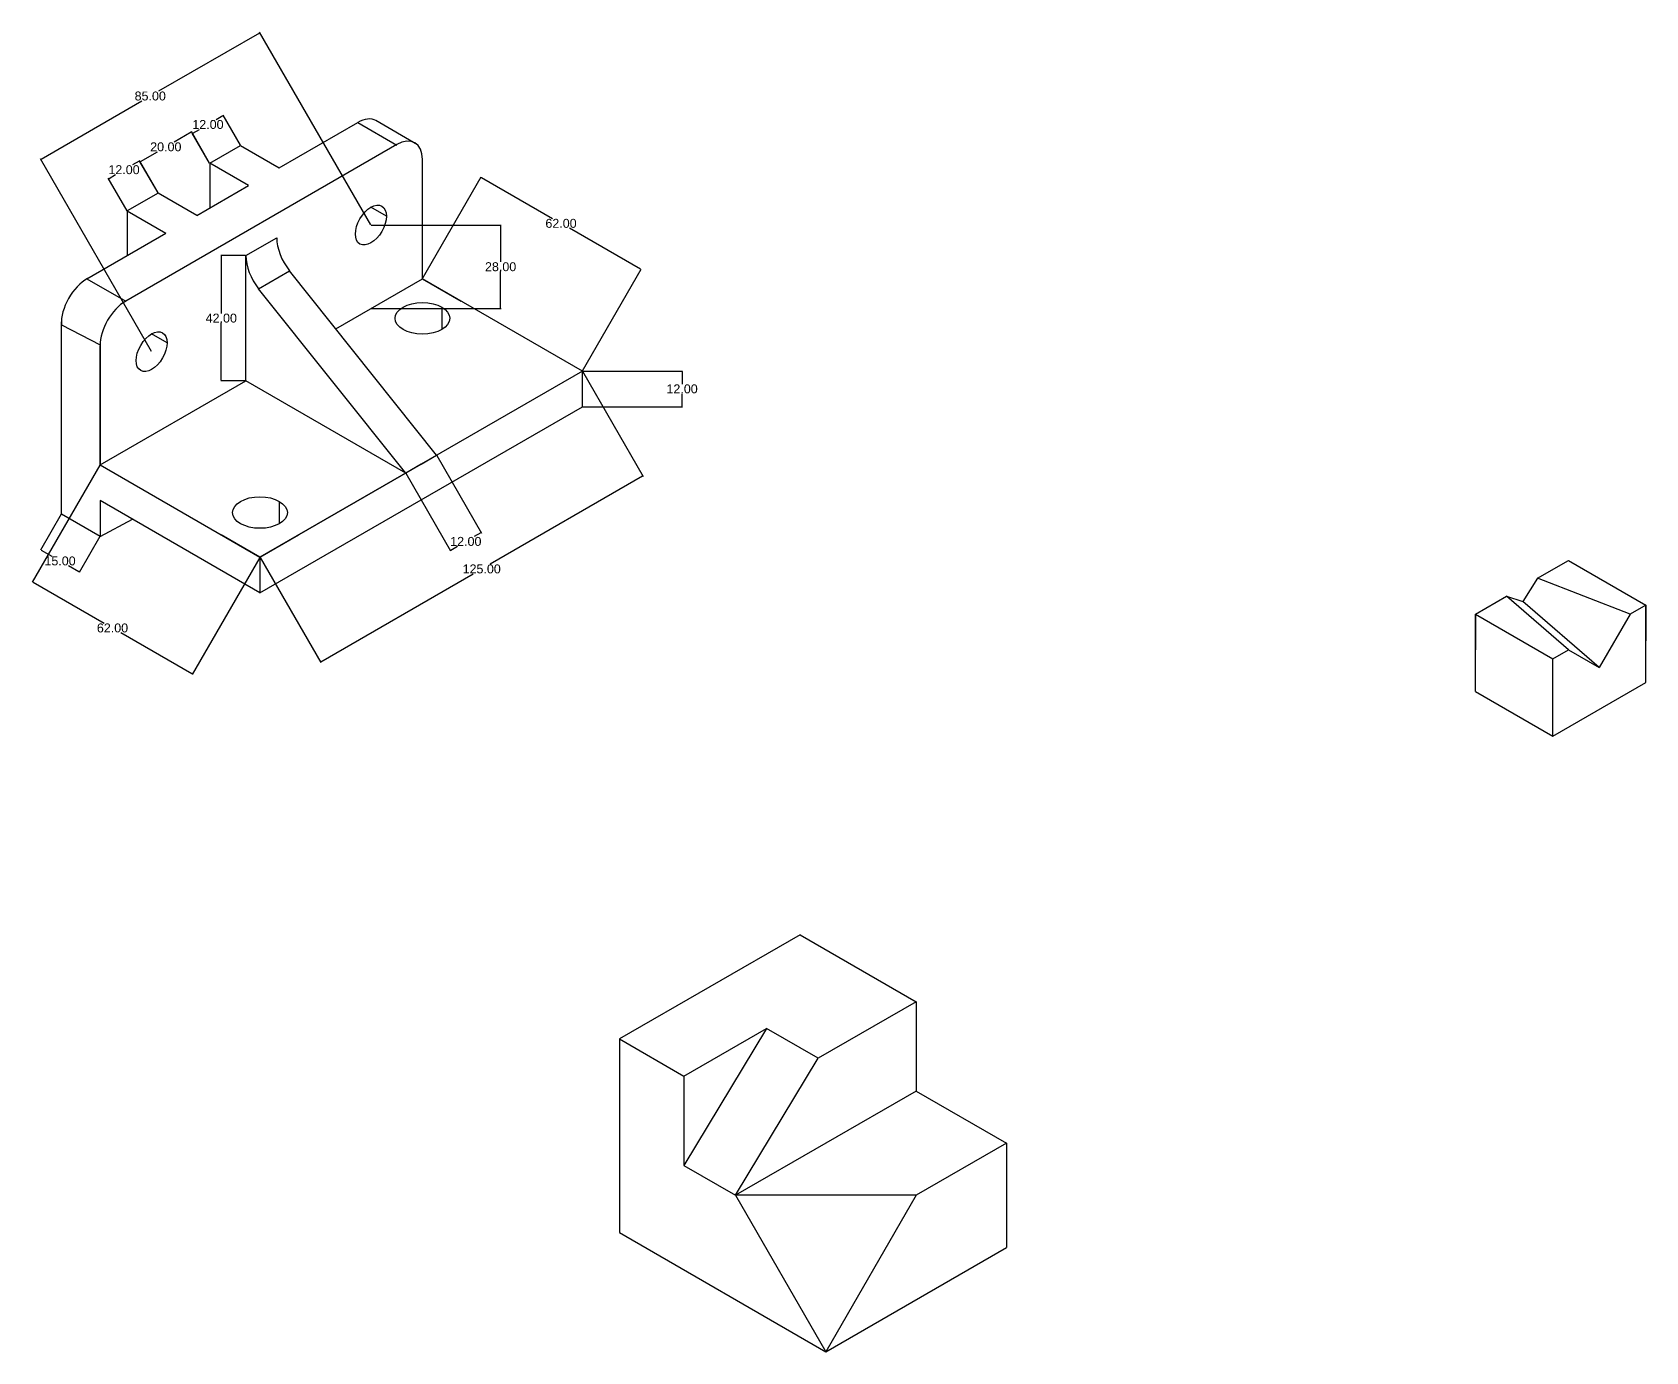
# Model space of a CAD drawing. Header units: millimetres. Extents: x -6852 to 59965, y -10230 to 31776.
# Drawn here: x 29418 to 29959, y 15316 to 15759 of the extents above; entities that cross this region are included whole.
import ezdxf

# ---------------------------------------------------------------- set-up
doc = ezdxf.new("R2010")
doc.units = ezdxf.units.MM
doc.header["$MEASUREMENT"] = 0
doc.layers.add('Dimension Line', color=53, linetype='Continuous', lineweight=15)
doc.layers.add('Object line', color=7, linetype='Continuous', lineweight=25)
doc.styles.get("Standard").update_dxf_attribs({"font": 'arial.ttf'})
doc.dimstyles.get("Standard").update_dxf_attribs({"dimtxt": 3, "dimasz": 0.18, "dimexe": 0.18, "dimexo": 0.0625, "dimgap": 0.09, "dimtad": 0, "dimtih": 1, "dimtoh": 1, "dimzin": 0, "dimdsep": 46, "dimtxsty": 'Standard', "dimcen": 0.09, "dimadec": 0, "dimazin": 0, "dimtfac": 1, "dimtofl": 0, "dimtmove": 0, "dimatfit": 3, "dimfxl": 1, "dimtolj": 1, "dimtzin": 0, "dimarcsym": 0})

# ---------------------------------------------------------------- blocks, each defined once
blk = doc.blocks.new('*D282')
at = {"layer": 'Defpoints', "color": 0, "ltscale": 25, "transparency": 16777216}
for p in [(29602.22, 15644.97), (29622.54, 15609.77), (29493.97, 15582.47)]:
    blk.add_point(p, dxfattribs=at)
at = {"layer": 'Dimension Line', "color": 0, "lineweight": -2, "ltscale": 25, "transparency": 16777216}
for p, q in [((29602.25, 15644.92), (29622.63, 15609.62)), ((29622.38, 15609.68), (29571.22, 15580.14)), ((29494, 15582.42), (29514.38, 15547.12)), ((29514.44, 15547.36), (29565.6, 15576.9))]:
    blk.add_line(p, q, dxfattribs=at)
at = {"layer": 'Dimension Line', "color": 0, "ltscale": 25, "transparency": 16777216}
for points in [[(29622.37, 15609.71), (29622.4, 15609.66), (29622.54, 15609.77)], [(29514.43, 15547.39), (29514.46, 15547.34), (29514.29, 15547.27)]]:
    blk.add_solid(points, dxfattribs=at)
at = {"layer": 'Dimension Line', "color": 0, "ltscale": 25, "transparency": 16777216, "insert": (29568.41, 15578.52), "char_height": 3, "attachment_point": 5}
blk.add_mtext('\\A1;125.00', dxfattribs=at)
blk = doc.blocks.new('*D283')
at = {"layer": 'Defpoints', "color": 0, "ltscale": 25, "transparency": 16777216}
for p in [(29440.27, 15613.47), (29493.97, 15582.47), (29471.3, 15543.21)]:
    blk.add_point(p, dxfattribs=at)
at = {"layer": 'Dimension Line', "color": 0, "lineweight": -2, "ltscale": 25, "transparency": 16777216}
for p, q in [((29440.24, 15613.42), (29417.51, 15574.05)), ((29493.93, 15582.42), (29471.21, 15543.05)), ((29417.76, 15574.12), (29441.64, 15560.33)), ((29471.14, 15543.3), (29447.26, 15557.08))]:
    blk.add_line(p, q, dxfattribs=at)
at = {"layer": 'Dimension Line', "color": 0, "ltscale": 25, "transparency": 16777216}
for points in [[(29417.77, 15574.14), (29417.74, 15574.09), (29417.6, 15574.21)], [(29471.16, 15543.32), (29471.13, 15543.27), (29471.3, 15543.21)]]:
    blk.add_solid(points, dxfattribs=at)
at = {"layer": 'Dimension Line', "color": 0, "ltscale": 25, "transparency": 16777216, "insert": (29444.45, 15558.71), "char_height": 3, "attachment_point": 5}
blk.add_mtext('\\A1;62.00', dxfattribs=at)
blk = doc.blocks.new('*D284')
at = {"layer": 'Defpoints', "color": 0, "ltscale": 25, "transparency": 16777216}
for p in [(29621.88, 15679.03), (29548.53, 15675.97), (29602.22, 15644.97)]:
    blk.add_point(p, dxfattribs=at)
at = {"layer": 'Dimension Line', "color": 0, "lineweight": -2, "ltscale": 25, "transparency": 16777216}
for p, q in [((29548.56, 15676.02), (29568.28, 15710.19)), ((29568.35, 15709.94), (29592.23, 15696.15)), ((29621.73, 15679.12), (29597.85, 15692.91)), ((29602.25, 15645.02), (29621.97, 15679.19))]:
    blk.add_line(p, q, dxfattribs=at)
at = {"layer": 'Dimension Line', "color": 0, "ltscale": 25, "transparency": 16777216}
for points in [[(29568.36, 15709.97), (29568.33, 15709.92), (29568.19, 15710.03)], [(29621.74, 15679.15), (29621.71, 15679.1), (29621.88, 15679.03)]]:
    blk.add_solid(points, dxfattribs=at)
at = {"layer": 'Dimension Line', "color": 0, "ltscale": 25, "transparency": 16777216, "insert": (29595.04, 15694.53), "char_height": 3, "attachment_point": 5}
blk.add_mtext('\\A1;62.00', dxfattribs=at)
blk = doc.blocks.new('*D285')
at = {"layer": 'Defpoints', "color": 0, "ltscale": 25, "transparency": 16777216}
for p in [(29493.93, 15758.53), (29531.2, 15693.97), (29457.59, 15651.47)]:
    blk.add_point(p, dxfattribs=at)
at = {"layer": 'Dimension Line', "color": 0, "lineweight": -2, "ltscale": 25, "transparency": 16777216}
for p, q in [((29493.77, 15758.44), (29459.93, 15738.91)), ((29531.17, 15694.02), (29493.84, 15758.69)), ((29420.47, 15716.12), (29454.31, 15735.66)), ((29457.56, 15651.52), (29420.23, 15716.19))]:
    blk.add_line(p, q, dxfattribs=at)
at = {"layer": 'Dimension Line', "color": 0, "ltscale": 25, "transparency": 16777216}
for points in [[(29493.76, 15758.47), (29493.79, 15758.42), (29493.93, 15758.53)], [(29420.46, 15716.15), (29420.49, 15716.1), (29420.32, 15716.03)]]:
    blk.add_solid(points, dxfattribs=at)
at = {"layer": 'Dimension Line', "color": 0, "ltscale": 25, "transparency": 16777216, "insert": (29457.12, 15737.28), "char_height": 3, "attachment_point": 5}
blk.add_mtext('\\A1;85.00', dxfattribs=at)
blk = doc.blocks.new('*D286')
at = {"layer": 'Defpoints', "color": 0, "ltscale": 25, "transparency": 16777216}
for p in [(29602.22, 15644.97), (29602.22, 15632.97), (29635.7, 15632.97)]:
    blk.add_point(p, dxfattribs=at)
at = {"layer": 'Dimension Line', "color": 0, "lineweight": -2, "ltscale": 25, "transparency": 16777216}
for p, q in [((29602.28, 15644.97), (29635.88, 15644.97)), ((29635.7, 15644.79), (29635.7, 15640.59)), ((29635.7, 15633.15), (29635.7, 15637.35)), ((29602.28, 15632.97), (29635.88, 15632.97))]:
    blk.add_line(p, q, dxfattribs=at)
at = {"layer": 'Dimension Line', "color": 0, "ltscale": 25, "transparency": 16777216}
for points in [[(29635.67, 15644.79), (29635.73, 15644.79), (29635.7, 15644.97)], [(29635.67, 15633.15), (29635.73, 15633.15), (29635.7, 15632.97)]]:
    blk.add_solid(points, dxfattribs=at)
at = {"layer": 'Dimension Line', "color": 0, "ltscale": 25, "transparency": 16777216, "insert": (29635.7, 15638.97), "char_height": 3, "attachment_point": 5}
blk.add_mtext('\\A1;12.00', dxfattribs=at)
blk = doc.blocks.new('*D287')
at = {"layer": 'Defpoints', "color": 0, "ltscale": 25, "transparency": 16777216}
for p in [(29553.29, 15616.72), (29542.9, 15610.72), (29568.28, 15590.76)]:
    blk.add_point(p, dxfattribs=at)
at = {"layer": 'Dimension Line', "color": 0, "lineweight": -2, "ltscale": 25, "transparency": 16777216}
for p, q in [((29553.32, 15616.67), (29568.37, 15590.6)), ((29542.93, 15610.67), (29557.98, 15584.6)), ((29558.04, 15584.85), (29560.27, 15586.13)), ((29568.12, 15590.67), (29565.89, 15589.38))]:
    blk.add_line(p, q, dxfattribs=at)
at = {"layer": 'Dimension Line', "color": 0, "ltscale": 25, "transparency": 16777216}
for points in [[(29568.11, 15590.69), (29568.14, 15590.64), (29568.28, 15590.76)], [(29558.03, 15584.87), (29558.06, 15584.82), (29557.89, 15584.76)]]:
    blk.add_solid(points, dxfattribs=at)
at = {"layer": 'Dimension Line', "color": 0, "ltscale": 25, "transparency": 16777216, "insert": (29563.08, 15587.76), "char_height": 3, "attachment_point": 5}
blk.add_mtext('\\A1;12.00', dxfattribs=at)
blk = doc.blocks.new('*D288')
at = {"layer": 'Defpoints', "color": 0, "ltscale": 25, "transparency": 16777216}
for p in [(29427.28, 15596.97), (29440.27, 15589.47), (29433.34, 15577.46)]:
    blk.add_point(p, dxfattribs=at)
at = {"layer": 'Dimension Line', "color": 0, "lineweight": -2, "ltscale": 25, "transparency": 16777216}
for p, q in [((29427.25, 15596.92), (29420.26, 15584.8)), ((29440.24, 15589.42), (29433.25, 15577.3)), ((29420.5, 15584.87), (29424.03, 15582.83)), ((29433.18, 15577.55), (29429.65, 15579.59))]:
    blk.add_line(p, q, dxfattribs=at)
at = {"layer": 'Dimension Line', "color": 0, "ltscale": 25, "transparency": 16777216}
for points in [[(29420.52, 15584.89), (29420.49, 15584.84), (29420.35, 15584.96)], [(29433.2, 15577.57), (29433.17, 15577.52), (29433.34, 15577.46)]]:
    blk.add_solid(points, dxfattribs=at)
at = {"layer": 'Dimension Line', "color": 0, "ltscale": 25, "transparency": 16777216, "insert": (29426.84, 15581.21), "char_height": 3, "attachment_point": 5}
blk.add_mtext('\\A1;15.00', dxfattribs=at)
blk = doc.blocks.new('*D289')
at = {"layer": 'Defpoints', "color": 0, "ltscale": 25, "transparency": 16777216}
for p in [(29453.51, 15715.54), (29459.76, 15704.72), (29449.37, 15698.72)]:
    blk.add_point(p, dxfattribs=at)
at = {"layer": 'Dimension Line', "color": 0, "lineweight": -2, "ltscale": 25, "transparency": 16777216}
for p, q in [((29459.73, 15704.77), (29453.42, 15715.69)), ((29443.28, 15709.63), (29445.51, 15710.92)), ((29453.36, 15715.45), (29451.13, 15714.16)), ((29449.33, 15698.77), (29443.03, 15709.69))]:
    blk.add_line(p, q, dxfattribs=at)
at = {"layer": 'Dimension Line', "color": 0, "ltscale": 25, "transparency": 16777216}
for points in [[(29453.34, 15715.47), (29453.37, 15715.42), (29453.51, 15715.54)], [(29443.26, 15709.65), (29443.29, 15709.6), (29443.12, 15709.54)]]:
    blk.add_solid(points, dxfattribs=at)
at = {"layer": 'Dimension Line', "color": 0, "ltscale": 25, "transparency": 16777216, "insert": (29448.32, 15712.54), "char_height": 3, "attachment_point": 5}
blk.add_mtext('\\A1;12.00', dxfattribs=at)
blk = doc.blocks.new('*D290')
at = {"layer": 'Defpoints', "color": 0, "ltscale": 25, "transparency": 16777216}
for p in [(29471.01, 15725.22), (29477.08, 15714.72), (29459.76, 15704.72)]:
    blk.add_point(p, dxfattribs=at)
at = {"layer": 'Dimension Line', "color": 0, "lineweight": -2, "ltscale": 25, "transparency": 16777216}
for p, q in [((29470.86, 15725.13), (29465.16, 15721.85)), ((29477.05, 15714.77), (29470.92, 15725.38)), ((29453.85, 15715.31), (29459.54, 15718.6)), ((29459.73, 15704.77), (29453.6, 15715.38))]:
    blk.add_line(p, q, dxfattribs=at)
at = {"layer": 'Dimension Line', "color": 0, "ltscale": 25, "transparency": 16777216}
for points in [[(29470.84, 15725.16), (29470.87, 15725.11), (29471.01, 15725.22)], [(29453.83, 15715.34), (29453.86, 15715.29), (29453.69, 15715.22)]]:
    blk.add_solid(points, dxfattribs=at)
at = {"layer": 'Dimension Line', "color": 0, "ltscale": 25, "transparency": 16777216, "insert": (29462.35, 15720.22), "char_height": 3, "attachment_point": 5}
blk.add_mtext('\\A1;20.00', dxfattribs=at)
blk = doc.blocks.new('*D291')
at = {"layer": 'Defpoints', "color": 0, "ltscale": 25, "transparency": 16777216}
for p in [(29481.7, 15730.72), (29487.47, 15720.72), (29477.08, 15714.72)]:
    blk.add_point(p, dxfattribs=at)
at = {"layer": 'Dimension Line', "color": 0, "lineweight": -2, "ltscale": 25, "transparency": 16777216}
for p, q in [((29481.54, 15730.63), (29479.31, 15729.34)), ((29487.44, 15720.77), (29481.61, 15730.87)), ((29477.05, 15714.77), (29471.22, 15724.87)), ((29471.46, 15724.81), (29473.7, 15726.09))]:
    blk.add_line(p, q, dxfattribs=at)
at = {"layer": 'Dimension Line', "color": 0, "ltscale": 25, "transparency": 16777216}
for points in [[(29481.53, 15730.65), (29481.56, 15730.6), (29481.7, 15730.72)], [(29471.45, 15724.83), (29471.48, 15724.78), (29471.31, 15724.72)]]:
    blk.add_solid(points, dxfattribs=at)
at = {"layer": 'Dimension Line', "color": 0, "ltscale": 25, "transparency": 16777216, "insert": (29476.5, 15727.72), "char_height": 3, "attachment_point": 5}
blk.add_mtext('\\A1;12.00', dxfattribs=at)
blk = doc.blocks.new('*D292')
at = {"layer": 'Defpoints', "color": 0, "ltscale": 25, "transparency": 16777216}
for p in [(29489.2, 15683.72), (29480.98, 15641.72), (29489.2, 15641.72)]:
    blk.add_point(p, dxfattribs=at)
at = {"layer": 'Dimension Line', "color": 0, "lineweight": -2, "ltscale": 25, "transparency": 16777216}
for p, q in [((29489.14, 15683.72), (29480.8, 15683.72)), ((29480.98, 15683.54), (29480.98, 15664.34)), ((29480.98, 15641.9), (29480.98, 15661.1)), ((29489.14, 15641.72), (29480.8, 15641.72))]:
    blk.add_line(p, q, dxfattribs=at)
at = {"layer": 'Dimension Line', "color": 0, "ltscale": 25, "transparency": 16777216}
for points in [[(29480.95, 15683.54), (29481.01, 15683.54), (29480.98, 15683.72)], [(29480.95, 15641.9), (29481.01, 15641.9), (29480.98, 15641.72)]]:
    blk.add_solid(points, dxfattribs=at)
at = {"layer": 'Dimension Line', "color": 0, "ltscale": 25, "transparency": 16777216, "insert": (29480.98, 15662.72), "char_height": 3, "attachment_point": 5}
blk.add_mtext('\\A1;42.00', dxfattribs=at)
blk = doc.blocks.new('*D293')
at = {"layer": 'Defpoints', "color": 0, "ltscale": 25, "transparency": 16777216}
for p in [(29531.2, 15693.97), (29531.2, 15665.97), (29574.76, 15665.97)]:
    blk.add_point(p, dxfattribs=at)
at = {"layer": 'Dimension Line', "color": 0, "lineweight": -2, "ltscale": 25, "transparency": 16777216}
for p, q in [((29531.27, 15693.97), (29574.94, 15693.97)), ((29574.76, 15693.79), (29574.76, 15681.59)), ((29574.76, 15666.15), (29574.76, 15678.35)), ((29531.27, 15665.97), (29574.94, 15665.97))]:
    blk.add_line(p, q, dxfattribs=at)
at = {"layer": 'Dimension Line', "color": 0, "ltscale": 25, "transparency": 16777216}
for points in [[(29574.73, 15693.79), (29574.79, 15693.79), (29574.76, 15693.97)], [(29574.73, 15666.15), (29574.79, 15666.15), (29574.76, 15665.97)]]:
    blk.add_solid(points, dxfattribs=at)
at = {"layer": 'Dimension Line', "color": 0, "ltscale": 25, "transparency": 16777216, "insert": (29574.76, 15679.97), "char_height": 3, "attachment_point": 5}
blk.add_mtext('\\A1;28.00', dxfattribs=at)

msp = doc.modelspace()

# ---------------------------------------------------------------- linework, layer by layer
at = {"layer": 'Object line', "ltscale": 25}
for p, q in [((29500.461, 15713.221), (29526.781, 15728.417)), ((29526.781, 15728.417), (29539.958, 15720.809)), ((29546.819, 15720.945), (29532.914, 15729.019)), ((29539.865, 15720.971), (29448.932, 15668.471)), ((29477.078, 15714.721), (29487.47, 15720.721)), ((29487.47, 15720.721), (29500.461, 15713.221)), ((29548.525, 15675.971), (29548.525, 15715.971)), ((29490.068, 15707.221), (29477.078, 15714.721)), ((29477.078, 15714.721), (29477.078, 15699.721)), ((29459.758, 15704.721), (29449.365, 15698.721)), ((29472.748, 15697.221), (29459.758, 15704.721)), ((29472.748, 15697.221), (29490.068, 15707.221)), ((29536.401, 15696.971), (29531.205, 15699.971)), ((29449.365, 15698.721), (29462.356, 15691.221)), ((29449.365, 15698.721), (29449.365, 15683.721)), ((29435.793, 15675.885), (29462.356, 15691.221)), ((29489.202, 15683.721), (29499.595, 15689.721)), ((29489.202, 15641.721), (29489.202, 15683.721)), ((29493.49, 15672.613), (29503.883, 15678.613)), ((29553.288, 15616.721), (29503.883, 15678.613)), ((29435.793, 15675.885), (29448.932, 15668.471)), ((29542.896, 15610.721), (29493.49, 15672.613)), ((29519.41, 15659.161), (29548.525, 15675.971)), ((29602.219, 15644.971), (29548.525, 15675.971)), ((29548.525, 15675.971), (29561.516, 15668.471)), ((29427.282, 15596.971), (29427.282, 15661.469)), ((29554.997, 15666.437), (29554.997, 15658.937)), ((29427.282, 15660.475), (29440.272, 15653.718)), ((29462.789, 15654.471), (29457.593, 15657.471)), ((29440.272, 15653.718), (29440.272, 15613.471)), ((29440.272, 15613.471), (29440.272, 15653.471)), ((29440.272, 15613.471), (29489.202, 15641.721)), ((29542.896, 15610.721), (29489.202, 15641.721)), ((29602.219, 15644.971), (29493.966, 15582.471)), ((29602.219, 15632.971), (29602.219, 15644.971)), ((29493.966, 15570.471), (29602.219, 15632.971)), ((29440.272, 15613.471), (29493.966, 15582.471)), ((29493.966, 15582.471), (29548.092, 15613.721)), ((29548.092, 15613.721), (29542.896, 15610.721)), ((29548.092, 15613.721), (29553.288, 15616.721)), ((29440.272, 15589.471), (29427.282, 15596.971)), ((29493.966, 15570.471), (29440.272, 15601.471)), ((29440.272, 15601.471), (29440.272, 15589.471)), ((29500.461, 15601.221), (29500.461, 15593.721)), ((29440.272, 15589.471), (29451.145, 15595.193)), ((29493.966, 15582.471), (29480.975, 15589.971)), ((29493.966, 15582.471), (29506.956, 15589.971)), ((29493.966, 15582.471), (29493.966, 15570.471)), ((29922.866, 15575.404), (29933.258, 15581.404)), ((29933.258, 15581.404), (29959.239, 15566.404)), ((29922.866, 15575.404), (29918.016, 15567.604)), ((29954.043, 15563.404), (29922.866, 15575.404)), ((29902.081, 15563.404), (29912.474, 15569.404)), ((29902.081, 15563.404), (29912.474, 15569.404)), ((29933.258, 15551.404), (29912.474, 15569.404)), ((29912.474, 15569.404), (29918.016, 15567.604)), ((29943.651, 15545.404), (29918.016, 15567.604)), ((29959.239, 15566.404), (29954.043, 15563.404)), ((29959.239, 15540.404), (29959.239, 15566.404)), ((29959.239, 15566.404), (29959.239, 15554.404)), ((29902.081, 15537.404), (29902.081, 15563.404)), ((29902.081, 15563.404), (29928.062, 15548.404)), ((29902.081, 15563.404), (29902.081, 15551.404)), ((29902.081, 15563.404), (29902.081, 15558.404)), ((29954.043, 15563.404), (29943.651, 15545.404)), ((29928.062, 15548.404), (29933.258, 15551.404)), ((29928.062, 15522.404), (29928.062, 15548.404)), ((29933.258, 15551.404), (29943.651, 15545.404)), ((29902.081, 15537.404), (29928.062, 15522.404)), ((29928.062, 15522.404), (29959.239, 15540.404)), ((29675.286, 15455.76), (29614.664, 15420.76)), ((29675.286, 15455.76), (29714.257, 15433.26)), ((29714.257, 15433.26), (29681.348, 15414.26)), ((29714.257, 15433.26), (29714.257, 15403.26)), ((29636.315, 15408.26), (29664.028, 15424.26)), ((29664.028, 15424.26), (29636.315, 15378.26)), ((29681.348, 15414.26), (29664.028, 15424.26)), ((29614.664, 15420.76), (29636.315, 15408.26)), ((29614.664, 15420.76), (29614.664, 15355.76)), ((29653.636, 15368.26), (29681.348, 15414.26)), ((29636.315, 15408.26), (29636.315, 15378.26)), ((29714.257, 15403.26), (29653.636, 15368.26)), ((29714.257, 15403.26), (29744.568, 15385.76)), ((29744.568, 15385.76), (29714.257, 15368.26)), ((29744.568, 15385.76), (29744.568, 15350.76)), ((29636.315, 15378.26), (29653.636, 15368.26)), ((29714.257, 15368.26), (29653.636, 15368.26)), ((29653.636, 15368.26), (29683.946, 15315.76)), ((29714.257, 15368.26), (29683.946, 15315.76)), ((29614.664, 15355.76), (29683.946, 15315.76)), ((29683.946, 15315.76), (29744.568, 15350.76))]:
    msp.add_line(p, q, dxfattribs=at)
for centre, major_axis, start_param, end_param in [((29526.781, 15718.417), (-6.124, -10.607), 9.4233843, 10.2101761), ((29539.865, 15710.971), (-6.124, -10.607), 8.6393798, 10.2101761), ((29508.255, 15684.721), (6.124, -10.607), 3.9269908, 4.9685412), ((29497.863, 15678.721), (6.124, -10.607), 3.9269908, 4.9685412), ((29435.931, 15665.966), (-6.124, -10.607), 3.9110606, 5.547533), ((29448.932, 15658.471), (-6.124, -10.607), 3.9269908, 5.4977871)]:
    msp.add_ellipse(centre, major_axis=major_axis, ratio=0.5773503, start_param=start_param, end_param=end_param, dxfattribs=at)
for centre, major_axis in [((29531.205, 15693.971), (-3.674, -6.364)), ((29548.501, 15662.687), (-9.186, 0)), ((29457.593, 15651.471), (-3.674, -6.364)), ((29493.966, 15597.471), (-9.186, 0))]:
    msp.add_ellipse(centre, major_axis=major_axis, ratio=0.5773503, dxfattribs=at)

# ---------------------------------------------------------------- dimensions: what is measured, and where the dimension line sits
at = {"layer": 'Dimension Line', "ltscale": 25}
for p1, p2, distance, picture, middle in [((29457.593, 15651.471), (29531.205, 15693.971), 74.552, '*D285', (29457.123, 15737.284)), ((29477.078, 15714.721), (29487.47, 15720.721), 11.541, '*D291', (29476.504, 15727.715)), ((29459.758, 15704.721), (29477.078, 15714.721), 12.129, '*D290', (29462.353, 15720.225)), ((29449.365, 15698.721), (29459.758, 15704.721), 12.49, '*D289', (29448.317, 15712.537)), ((29548.525, 15675.971), (29602.219, 15644.971), 39.332, '*D284', (29595.038, 15694.533)), ((29531.205, 15693.971), (29531.205, 15665.971), 43.552, '*D293', (29574.756, 15679.971)), ((29489.202, 15683.721), (29489.202, 15641.721), -8.226, '*D292', (29480.977, 15662.721)), ((29493.966, 15582.471), (29602.219, 15644.971), -40.643, '*D282', (29568.413, 15578.523)), ((29602.219, 15644.971), (29602.219, 15632.971), 33.485, '*D286', (29635.704, 15638.971)), ((29440.272, 15613.471), (29493.966, 15582.471), -45.338, '*D283', (29444.45, 15558.707)), ((29542.896, 15610.721), (29553.288, 15616.721), -29.982, '*D287', (29563.083, 15587.756)), ((29427.282, 15596.971), (29440.272, 15589.471), -13.871, '*D288', (29426.841, 15581.208))]:
    dim = msp.add_aligned_dim(p1=p1, p2=p2, distance=distance, dimstyle='Standard', dxfattribs=at)
    dim.commit()
    dim.dimension.update_dxf_attribs({"geometry": picture, "text_midpoint": middle})

doc.saveas('drawing.dxf')
